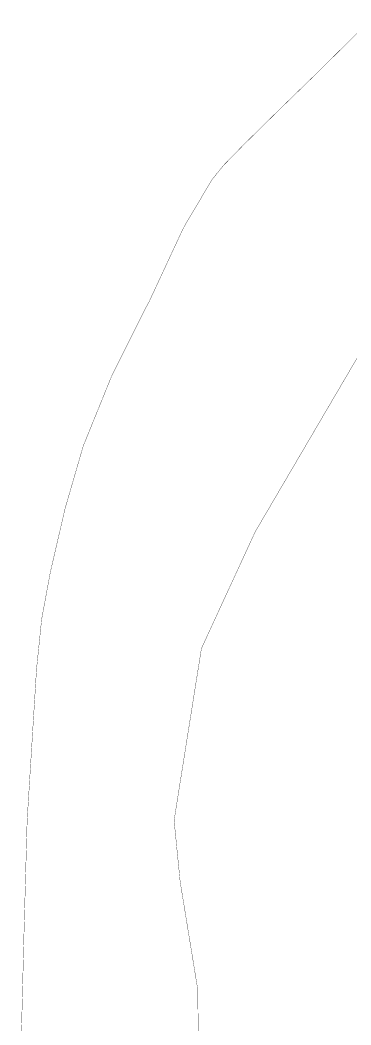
# Model space of a CAD drawing. Extents: x 0 to 558779, y 0 to 2762081.
# Drawn here: x 519346.5 to 519460.5, y 2757239.4 to 2757585 of the extents above; entities that cross this region are included whole.
import ezdxf

# ---------------------------------------------------------------- set-up
doc = ezdxf.new("R2010")
doc.units = 0
doc.header["$LTSCALE"] = 20
doc.layers.add('L-辅路绿化带', color=3, linetype='Continuous')
doc.layers.add('资源数据2000', color=7, linetype='Continuous')

msp = doc.modelspace()

# ---------------------------------------------------------------- linework, layer by layer
at = {"layer": 'L-辅路绿化带', "lineweight": 0, "flags": 128}
for points in [[(519375.907, 2756956.026, -0.0968453), (519606.732, 2757263.593, 0.1251069), (519879.487, 2757672.743), (520150.421, 2758440.955)], [(519379.531, 2756954.334, -0.0968312), (519609.412, 2757260.623, 0.1251069), (519883.259, 2757671.413), (520154.193, 2758439.624)]]:
    msp.add_lwpolyline(points, format="xyb", dxfattribs=at)
at = {"layer": '资源数据2000', "color": 3, "const_width": 0.1}
for points in [[(519346.596, 2757220.322), (519347.929, 2757272.225), (519348.983, 2757309.765), (519349.137, 2757312.243), (519350.726, 2757337.808), (519352.219, 2757361.826), (519353.978, 2757378.954), (519354.273, 2757380.55), (519356.946, 2757395.02), (519361.997, 2757416.839), (519368.306, 2757438.54), (519378.224, 2757462.926), (519389.811, 2757486.008), (519390.845, 2757487.865), (519402.159, 2757512.173), (519403.635, 2757515.026), (519408.766, 2757523.616), (519412.532, 2757530.008), (519416.578, 2757535.013), (519417.837, 2757536.3), (519423.839, 2757542.436), (519435.749, 2757554.144), (519447.53, 2757565.586), (519466.372, 2757584.186)], [(519479.577, 2757497.692), (519427.552, 2757409.113), (519408.994, 2757368.905), (519400.381, 2757314.788), (519399.581, 2757309.76), (519401.674, 2757288.622), (519407.728, 2757251.589), (519408.209, 2757208.041)]]:
    msp.add_lwpolyline(points, dxfattribs=at)

doc.saveas('drawing.dxf')
